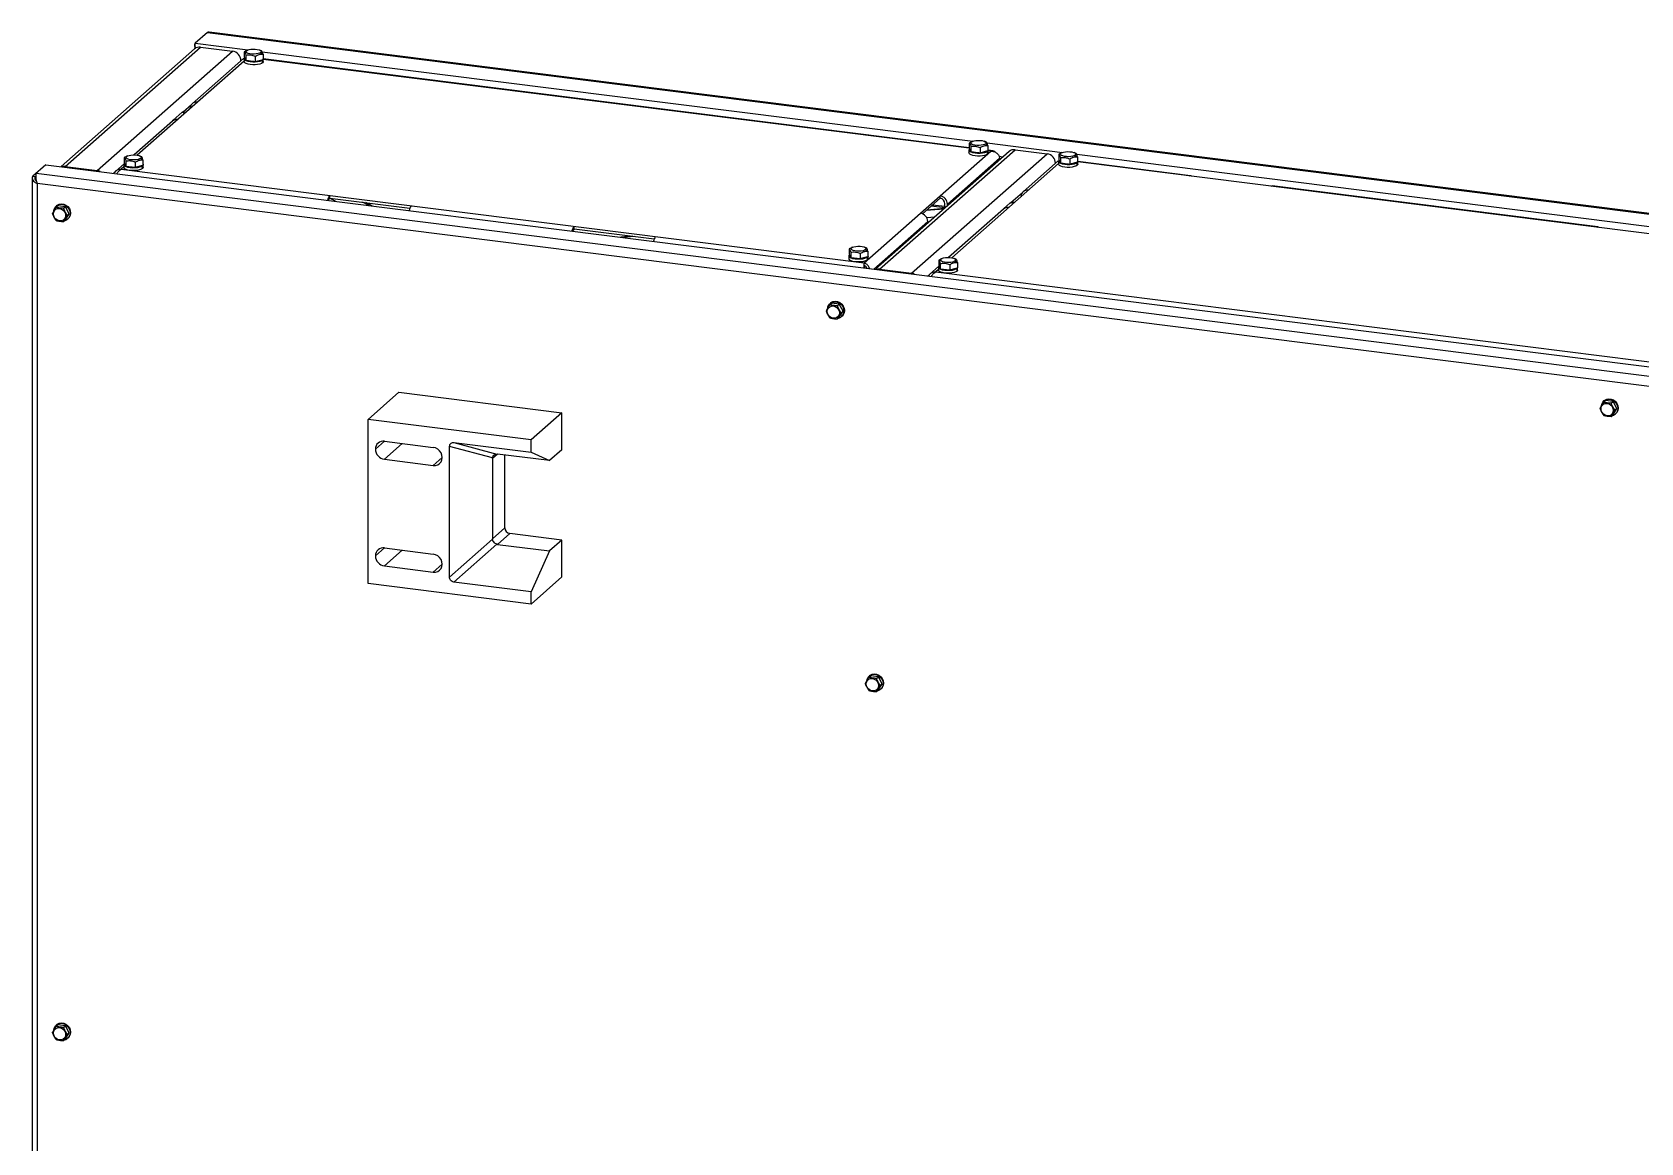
# Paper-space layout '_Dimetrico' of a CAD drawing. Header units: millimetres. Extents: x -872 to 994, y -625 to 651.
# Drawn here: x -872 to 52, y 13 to 651 of the extents above; entities that cross this region are included whole.
import ezdxf

# ---------------------------------------------------------------- set-up
doc = ezdxf.new("R2010")
doc.units = ezdxf.units.MM

psp = doc.layouts.new('_Dimetrico')

# ---------------------------------------------------------------- linework, layer by layer
at = {"color": 7, "linetype": 'Continuous', "lineweight": 25}
for p, q in [((-771.48, 650.64), (-778.41, 644.53)), ((-771.48, 650.64), (940.33, 434.97)), ((940.64, 435.27), (-770.47, 650.85)), ((-778.82, 641.29), (-855.5, 573.67)), ((-853.16, 573.7), (-775.38, 642.3)), ((-834.83, 571.39), (-757.05, 639.99)), ((-778.74, 643.56), (-778.74, 641.36)), ((-778.41, 644.53), (-748.19, 640.72)), ((-775.38, 642.3), (-757.05, 639.99)), ((-748.96, 640.3), (-750.31, 639.68)), ((-749.01, 640.27), (-750.31, 639.68)), ((-750.31, 639.68), (-750.31, 636.66)), ((-749.38, 637.78), (-749.38, 634.76)), ((-748.38, 640.65), (-749, 640.38)), ((-740.33, 640.17), (-741.44, 640.65)), ((-740.81, 639.24), (-739.51, 638.32)), ((-739.97, 639.69), (-331.93, 588.28)), ((-739.51, 638.32), (-739.51, 635.3)), ((-750.41, 634.34), (-811.75, 580.24)), ((-750.68, 635.86), (-780.25, 609.77)), ((-750.68, 635.86), (-749.99, 636.2)), ((-750.41, 635.51), (-750.41, 634)), ((-750.31, 636.66), (-749.38, 634.76)), ((-749.38, 634.76), (-743.98, 634.08)), ((-743.98, 637.1), (-743.98, 634.08)), ((-743.98, 634.08), (-739.51, 635.3)), ((-739.76, 633.36), (-739.76, 634.86)), ((-334.05, 584.49), (-739.41, 635.56)), ((-739.41, 634), (-739.41, 635.51)), ((-334.04, 584.2), (-739.41, 635.27)), ((-791.11, 600.33), (-785.89, 604.93)), ((-784.53, 604.25), (-785.89, 604.93)), ((-785.35, 605.22), (-780.65, 609.37)), ((-784.02, 604.69), (-784.96, 605.16)), ((-791.57, 599.8), (-813.55, 580.41)), ((-791.54, 599.8), (-791.11, 600.33)), ((-790.93, 600.24), (-791.11, 600.33)), ((-394.39, 518.39), (-321.56, 582.63)), ((-311.11, 582.37), (-387.79, 514.74)), ((-385.46, 514.77), (-307.67, 583.37)), ((-334.15, 583.07), (-334.15, 581.56)), ((-332.7, 587.86), (-334.05, 587.24)), ((-332.75, 587.83), (-334.05, 587.24)), ((-334.05, 587.24), (-334.05, 584.22)), ((-334.05, 584.22), (-333.12, 582.32)), ((-333.12, 585.34), (-333.12, 582.32)), ((-333.12, 582.32), (-327.72, 581.64)), ((-332.12, 588.21), (-332.74, 587.94)), ((-327.72, 584.66), (-327.72, 581.64)), ((-327.72, 581.64), (-323.25, 582.86)), ((-324.07, 587.73), (-325.18, 588.21)), ((-324.55, 586.79), (-323.25, 585.88)), ((-323.72, 587.25), (-280.49, 581.8)), ((-323.51, 580.91), (-323.51, 582.42)), ((-323.25, 585.88), (-323.25, 582.86)), ((-320.5, 582.79), (-323.15, 583.12)), ((-323.15, 581.56), (-323.15, 583.07)), ((-321.56, 582.63), (-323.15, 582.83)), ((-307.67, 583.37), (-289.34, 581.06)), ((-864.24, 574.77), (-871.78, 568.11)), ((-864.24, 574.77), (850.92, 358.68)), ((-853.16, 573.7), (-834.83, 571.39)), ((-819.09, 575.53), (-824.32, 570.91)), ((-819.35, 573.54), (-820.94, 572.13)), ((-819.35, 574.71), (-819.35, 573.2)), ((-817.91, 579.5), (-819.25, 578.88)), ((-817.96, 579.47), (-819.25, 578.88)), ((-819.25, 578.88), (-819.25, 575.86)), ((-819.25, 575.86), (-818.32, 573.96)), ((-818.32, 576.98), (-818.32, 573.96)), ((-818.32, 573.96), (-812.92, 573.28)), ((-817.32, 579.85), (-817.94, 579.58)), ((-812.92, 576.3), (-812.92, 573.28)), ((-812.92, 573.28), (-808.45, 574.5)), ((-809.27, 579.37), (-810.38, 579.85)), ((-809.75, 578.44), (-808.45, 577.52)), ((-808.71, 572.55), (-808.71, 574.06)), ((-808.45, 577.52), (-808.45, 574.5)), ((-808.35, 573.2), (-808.35, 574.71)), ((-367.12, 512.46), (-289.34, 581.06)), ((-346.52, 552.13), (-316.54, 578.57)), ((-282.7, 575.41), (-344.05, 521.31)), ((-316.92, 579.63), (-314.55, 579.34)), ((-316.54, 578.57), (-316.54, 577.58)), ((-282.97, 576.93), (-303, 559.27)), ((-282.97, 576.93), (-282.36, 577.23)), ((-282.7, 576.59), (-282.7, 575.08)), ((-281.26, 581.38), (-282.6, 580.76)), ((-281.31, 581.35), (-282.6, 580.76)), ((-282.6, 580.76), (-282.6, 577.74)), ((-282.6, 577.74), (-281.67, 575.84)), ((-281.67, 578.86), (-281.67, 575.84)), ((-281.67, 575.84), (-276.27, 575.16)), ((-280.67, 581.72), (-281.29, 581.46)), ((-276.27, 578.18), (-276.27, 575.16)), ((-276.27, 575.16), (-271.8, 576.38)), ((-272.62, 581.25), (-273.73, 581.72)), ((-273.1, 580.31), (-271.8, 579.39)), ((-272.27, 580.76), (135.77, 529.36)), ((-272.06, 574.43), (-272.06, 575.94)), ((-271.8, 579.39), (-271.8, 576.38)), ((-206.88, 568.47), (-271.7, 576.64)), ((-271.7, 575.08), (-271.7, 576.59)), ((133.67, 525.27), (-271.7, 576.34)), ((-872.07, 567.09), (-872.07, -406.39)), ((-871.78, 568.11), (-870.38, 567.94)), ((-870.38, 567.94), (-869.78, 568.46)), ((-870.38, 566.34), (-870.38, 567.94)), ((-869.72, 569.94), (845.44, 353.85)), ((841.71, 348.47), (-869.16, 564.02)), ((-869.16, 564.02), (-869.16, -406.13)), ((-825.42, 569.88), (-824.47, 570.72)), ((-823.33, 569.78), (-823.45, 569.63)), ((-820.94, 572.13), (-394.39, 518.39)), ((-697.94, 553.82), (-701.33, 555.51)), ((-701.21, 555.64), (-701.21, 557.05)), ((-701.21, 555.64), (-655.25, 549.85)), ((-360.82, 546.59), (-350.73, 555.49)), ((-350.73, 555.49), (-350.73, 556.9)), ((-310.06, 552.98), (-303.39, 558.86)), ((26.98, 539.01), (-160.11, 562.58)), ((-859.87, 546.52), (-860.51, 546.78)), ((-858.35, 550.28), (-857.28, 551.22)), ((-857.97, 551.33), (-858.25, 551.08)), ((-852.96, 550.67), (-857.28, 551.22)), ((-854.02, 549.74), (-852.96, 550.67)), ((-850.8, 546.63), (-852.96, 550.67)), ((-852.96, 543.13), (-850.8, 546.63)), ((-852.85, 545.64), (-851.86, 545.69)), ((-851.86, 545.69), (-850.8, 546.63)), ((-678.64, 551.39), (-682.41, 553.27)), ((-676.77, 551.15), (-680.54, 553.03)), ((-348.57, 549.33), (-358.73, 548.44)), ((-348.26, 549.61), (-358.42, 548.71)), ((-347.92, 550.02), (-355.81, 551.01)), ((-347.92, 550.73), (-355.1, 551.63)), ((-347.92, 549.91), (-347.92, 552.31)), ((-346.52, 551.14), (-346.52, 552.13)), ((-314.31, 549.29), (-345.84, 521.49)), ((-316.34, 547.44), (-315.82, 548.09)), ((-315.82, 548.09), (-310.6, 552.69)), ((-315.66, 548.11), (-315.82, 548.09)), ((-310.6, 552.69), (-309.99, 552.95)), ((-308.23, 552.9), (-310.6, 552.69)), ((-307.92, 553.17), (-310.01, 552.99)), ((-854.02, 542.19), (-852.96, 543.13)), ((-851.64, 543.58), (-851.36, 543.83)), ((-850.75, 544.51), (-851.36, 543.83)), ((-850.75, 544.51), (-851.03, 544.26)), ((-560.9, 537.96), (-560.9, 539.37)), ((-560.9, 537.96), (-514.94, 532.17)), ((-388.77, 514.87), (-357.83, 542.15)), ((-353.79, 544.73), (-358.39, 544.33)), ((-357.83, 541.17), (-357.83, 542.15)), ((-527.52, 533.75), (-534.08, 533.17)), ((-526.38, 533.61), (-532.94, 533.03)), ((-401.65, 527.06), (-402.99, 526.44)), ((-401.7, 527.03), (-402.99, 526.44)), ((-401.06, 527.4), (-401.68, 527.14)), ((-393.01, 526.93), (-394.12, 527.4)), ((-403.09, 522.27), (-403.09, 520.76)), ((-402.99, 526.44), (-402.99, 523.42)), ((-402.99, 523.42), (-402.06, 521.52)), ((-402.06, 524.54), (-402.06, 521.52)), ((-402.06, 521.52), (-396.66, 520.84)), ((-396.66, 523.86), (-396.66, 520.84)), ((-396.66, 520.84), (-392.19, 522.06)), ((-394.39, 517.79), (-394.39, 518.39)), ((-393.49, 525.99), (-392.19, 525.07)), ((-392.45, 520.11), (-392.45, 521.62)), ((-392.19, 525.07), (-392.19, 522.06)), ((-392.09, 520.76), (-392.09, 522.27)), ((-350.2, 520.57), (-351.55, 519.95)), ((-350.25, 520.54), (-351.55, 519.95)), ((-351.55, 519.95), (-351.55, 516.94)), ((-350.61, 518.05), (-350.61, 515.04)), ((-349.61, 520.92), (-350.24, 520.66)), ((-345.21, 517.37), (-345.21, 514.36)), ((-341.57, 520.45), (-342.68, 520.92)), ((-342.04, 519.51), (-340.74, 518.59)), ((-340.74, 518.59), (-340.74, 515.58)), ((-394.26, 516.34), (-394.11, 515.54)), ((-385.46, 514.77), (-367.12, 512.46)), ((-357.72, 510.95), (-356.76, 511.79)), ((-351.38, 516.6), (-356.62, 511.98)), ((-355.62, 510.86), (-355.75, 510.7)), ((-351.65, 514.61), (-353.23, 513.21)), ((-353.23, 513.21), (73.31, 459.47)), ((-351.65, 515.78), (-351.65, 514.28)), ((-351.55, 516.94), (-350.61, 515.04)), ((-350.61, 515.04), (-345.21, 514.36)), ((-345.21, 514.36), (-340.74, 515.58)), ((-341, 513.63), (-341, 515.14)), ((-340.65, 514.28), (-340.65, 515.78)), ((-415.55, 490.55), (-416.18, 490.8)), ((-414.02, 494.3), (-412.96, 495.24)), ((-413.65, 495.35), (-413.93, 495.1)), ((-408.64, 494.69), (-412.96, 495.24)), ((-409.7, 493.76), (-408.64, 494.69)), ((-406.48, 490.65), (-408.64, 494.69)), ((-408.64, 487.15), (-406.48, 490.65)), ((-408.53, 489.66), (-407.54, 489.71)), ((-407.54, 489.71), (-406.48, 490.65)), ((-409.7, 486.22), (-408.64, 487.15)), ((-407.32, 487.6), (-407.04, 487.85)), ((-406.43, 488.53), (-407.04, 487.85)), ((-406.43, 488.53), (-406.71, 488.28)), ((-679.18, 428.46), (-661.5, 444.05)), ((-661.5, 444.05), (-567.96, 432.26)), ((28.77, 434.57), (28.14, 434.82)), ((30.3, 438.32), (31.36, 439.26)), ((30.67, 439.37), (30.39, 439.12)), ((35.68, 438.71), (31.36, 439.26)), ((34.62, 437.78), (35.68, 438.71)), ((37.84, 434.67), (35.68, 438.71)), ((35.68, 431.17), (37.84, 434.67)), ((36.78, 433.74), (37.84, 434.67)), ((-585.64, 416.67), (-679.18, 428.46)), ((-679.18, 334.18), (-679.18, 428.46)), ((-567.96, 432.26), (-585.64, 416.67)), ((-567.96, 411.05), (-567.96, 432.26)), ((34.62, 430.24), (35.68, 431.17)), ((35.79, 433.68), (36.78, 433.74)), ((37, 431.62), (37.29, 431.87)), ((37.89, 432.55), (37.29, 431.87)), ((37.89, 432.55), (37.61, 432.3)), ((-669.83, 415.96), (-674.97, 411.43)), ((-669.83, 415.96), (-641.76, 412.43)), ((-585.64, 409.6), (-585.64, 416.67)), ((-669.83, 405.59), (-659.54, 414.67)), ((-641.76, 402.06), (-636.62, 406.6)), ((-632.41, 337.88), (-632.41, 412.96)), ((-607.75, 406.4), (-632.41, 412.96)), ((-629.9, 415.18), (-585.64, 409.6)), ((-629.9, 415.18), (-605.24, 408.61)), ((-604.96, 408.58), (-607.77, 406.11)), ((-575.03, 404.81), (-604.96, 408.58)), ((-600.7, 366.15), (-600.7, 408.05)), ((-585.64, 409.6), (-575.03, 404.81)), ((-567.96, 411.05), (-575.03, 404.81)), ((-669.83, 405.59), (-641.76, 402.06)), ((-607.77, 406.11), (-607.77, 359.91)), ((-607.77, 359.91), (-600.7, 366.15)), ((-597.89, 362.97), (-604.96, 356.73)), ((-567.96, 359.19), (-597.89, 362.97)), ((-669.83, 354.68), (-674.97, 350.14)), ((-669.83, 354.68), (-641.76, 351.15)), ((-669.83, 344.31), (-659.54, 353.39)), ((-632.41, 337.88), (-607.75, 359.63)), ((-605.24, 356.79), (-629.9, 335.04)), ((-604.96, 356.73), (-575.03, 352.96)), ((-575.03, 352.96), (-585.64, 329.46)), ((-567.96, 359.19), (-575.03, 352.96)), ((-567.96, 337.98), (-567.96, 359.19)), ((-669.83, 344.31), (-641.76, 340.78)), ((-641.76, 340.78), (-636.62, 345.31)), ((-585.64, 322.39), (-679.18, 334.18)), ((-585.64, 329.46), (-629.9, 335.04)), ((-567.96, 337.98), (-585.64, 322.39)), ((-585.64, 322.39), (-585.64, 329.46)), ((-391.57, 280.28), (-390.51, 281.22)), ((-391.2, 281.33), (-391.48, 281.08)), ((-386.19, 280.68), (-390.51, 281.22)), ((-387.25, 279.74), (-386.19, 280.68)), ((-384.03, 276.63), (-386.19, 280.68)), ((-393.1, 276.53), (-393.73, 276.79)), ((-387.25, 272.2), (-386.19, 273.13)), ((-386.19, 273.13), (-384.03, 276.63)), ((-386.08, 275.64), (-385.09, 275.7)), ((-385.09, 275.7), (-384.03, 276.63)), ((-384.87, 273.58), (-384.59, 273.83)), ((-383.98, 274.51), (-384.59, 273.83)), ((-383.98, 274.51), (-384.26, 274.26)), ((-859.87, 76.06), (-860.51, 76.32)), ((-858.35, 79.82), (-857.28, 80.76)), ((-857.97, 80.87), (-858.25, 80.62)), ((-852.96, 80.21), (-857.28, 80.76)), ((-854.02, 79.28), (-852.96, 80.21)), ((-850.8, 76.17), (-852.96, 80.21)), ((-852.96, 72.67), (-850.8, 76.17)), ((-852.85, 75.18), (-851.86, 75.23)), ((-851.86, 75.23), (-850.8, 76.17)), ((-850.75, 74.05), (-851.36, 73.37)), ((-850.75, 74.05), (-851.03, 73.8)), ((-854.02, 71.73), (-852.96, 72.67)), ((-851.64, 73.12), (-851.36, 73.37))]:
    psp.add_line(p, q, dxfattribs=at)
at = {"color": 7, "linetype": 'Continuous', "lineweight": 25, "flags": 128}
for points in [[(-740.81, 639.24), (-741.41, 638.87), (-742.3, 638.58), (-743.39, 638.38), (-744.62, 638.3), (-745.86, 638.33), (-747.03, 638.47), (-748.03, 638.72), (-748.77, 639.06), (-749.2, 639.45), (-749.28, 639.87), (-749.01, 640.27)], [(-749.01, 640.27), (-748.41, 640.64), (-747.52, 640.93), (-746.42, 641.13), (-745.2, 641.21), (-743.96, 641.18), (-742.79, 641.04), (-741.79, 640.78), (-741.05, 640.45), (-740.62, 640.06), (-740.53, 639.64), (-740.81, 639.24)], [(-739.76, 633.36), (-740.44, 632.93), (-741.43, 632.58), (-742.65, 632.33), (-744.02, 632.19), (-745.46, 632.18), (-746.85, 632.29), (-748.12, 632.51), (-749.17, 632.84), (-749.92, 633.25), (-750.34, 633.71), (-750.41, 634)], [(-739.76, 634.86), (-740.44, 634.44), (-741.43, 634.09), (-742.65, 633.84), (-744.02, 633.7), (-745.46, 633.69), (-746.85, 633.8), (-748.12, 634.02), (-749.17, 634.35), (-749.92, 634.76), (-750.34, 635.22), (-750.38, 635.69), (-750.05, 636.16)], [(-739.51, 635.86), (-739.48, 635.81), (-739.44, 635.33), (-739.76, 634.86)], [(-739.41, 634), (-739.44, 633.82), (-739.76, 633.36)], [(-323.51, 582.42), (-324.18, 582), (-325.17, 581.65), (-326.39, 581.4), (-327.76, 581.26), (-329.2, 581.24), (-330.59, 581.35), (-331.86, 581.58), (-332.91, 581.91), (-333.66, 582.31), (-334.08, 582.77), (-334.12, 583.25), (-333.79, 583.72)], [(-324.55, 586.79), (-325.15, 586.43), (-326.04, 586.14), (-327.13, 585.94), (-328.36, 585.85), (-329.6, 585.88), (-330.77, 586.03), (-331.77, 586.28), (-332.51, 586.62), (-332.94, 587.01), (-333.03, 587.42), (-332.75, 587.83)], [(-332.75, 587.83), (-332.15, 588.19), (-331.26, 588.49), (-330.17, 588.68), (-328.94, 588.77), (-327.7, 588.74), (-326.53, 588.59), (-325.53, 588.34), (-324.79, 588.01), (-324.36, 587.62), (-324.27, 587.2), (-324.55, 586.79)], [(-323.25, 583.42), (-323.22, 583.36), (-323.18, 582.89), (-323.51, 582.42)], [(-281.31, 581.35), (-280.7, 581.71), (-279.82, 582), (-278.72, 582.2), (-277.5, 582.29), (-276.25, 582.26), (-275.08, 582.11), (-274.09, 581.86), (-273.34, 581.52), (-272.91, 581.13), (-272.83, 580.72), (-273.1, 580.31)], [(-853.16, 573.7), (-854.11, 573.73), (-854.91, 573.59)], [(-808.71, 572.55), (-809.39, 572.13), (-810.37, 571.78), (-811.59, 571.53), (-812.96, 571.39), (-814.4, 571.38), (-815.8, 571.49), (-817.06, 571.71), (-818.11, 572.04), (-818.87, 572.45), (-819.28, 572.91), (-819.35, 573.2)], [(-808.71, 574.06), (-809.39, 573.64), (-810.37, 573.29), (-811.59, 573.04), (-812.96, 572.9), (-814.4, 572.89), (-815.8, 573), (-817.06, 573.22), (-818.11, 573.55), (-818.87, 573.96), (-819.28, 574.41), (-819.33, 574.89), (-819, 575.36)], [(-809.75, 578.44), (-810.35, 578.07), (-811.24, 577.78), (-812.34, 577.58), (-813.56, 577.49), (-814.8, 577.52), (-815.97, 577.67), (-816.97, 577.92), (-817.71, 578.26), (-818.14, 578.65), (-818.23, 579.06), (-817.96, 579.47)], [(-817.96, 579.47), (-817.35, 579.83), (-816.47, 580.13), (-815.37, 580.33), (-814.15, 580.41), (-812.9, 580.38), (-811.73, 580.23), (-810.74, 579.98), (-809.99, 579.65), (-809.56, 579.26), (-809.48, 578.84), (-809.75, 578.44)], [(-808.45, 575.06), (-808.42, 575.01), (-808.38, 574.53), (-808.71, 574.06)], [(-808.35, 573.2), (-808.38, 573.02), (-808.71, 572.55)], [(-323.51, 580.91), (-324.18, 580.49), (-325.17, 580.14), (-326.39, 579.89), (-327.76, 579.75), (-329.2, 579.74), (-330.59, 579.84), (-331.86, 580.07), (-332.91, 580.4), (-333.66, 580.81), (-334.08, 581.26), (-334.15, 581.56)], [(-323.15, 581.56), (-323.18, 581.38), (-323.51, 580.91)], [(-272.06, 574.43), (-272.74, 574.01), (-273.72, 573.66), (-274.94, 573.41), (-276.31, 573.27), (-277.75, 573.25), (-279.15, 573.36), (-280.41, 573.59), (-281.46, 573.92), (-282.22, 574.32), (-282.63, 574.78), (-282.7, 575.08)], [(-272.06, 575.94), (-272.74, 575.52), (-273.72, 575.17), (-274.94, 574.92), (-276.31, 574.78), (-277.75, 574.76), (-279.15, 574.87), (-280.41, 575.1), (-281.46, 575.43), (-282.22, 575.83), (-282.63, 576.29), (-282.68, 576.77), (-282.35, 577.23)], [(-273.1, 580.31), (-273.7, 579.95), (-274.59, 579.65), (-275.69, 579.46), (-276.91, 579.37), (-278.15, 579.4), (-279.32, 579.55), (-280.32, 579.8), (-281.06, 580.13), (-281.49, 580.52), (-281.58, 580.94), (-281.31, 581.35)], [(-271.8, 576.93), (-271.77, 576.88), (-271.73, 576.4), (-272.06, 575.94)], [(-271.7, 575.08), (-271.73, 574.9), (-272.06, 574.43)], [(-833.08, 570.84), (-833.88, 571.18), (-834.83, 571.39)], [(-160.11, 562.58), (-160.36, 562.55), (-160.67, 562.36)], [(-859.87, 546.52), (-859.7, 547.6), (-859.2, 548.52), (-858.43, 549.2), (-857.45, 549.58), (-856.36, 549.62), (-855.28, 549.31), (-854.3, 548.68), (-853.52, 547.8), (-853.02, 546.76), (-852.85, 545.64)], [(-852.85, 545.64), (-853.02, 544.57), (-853.52, 543.64), (-854.3, 542.96), (-855.28, 542.58), (-856.36, 542.54), (-857.45, 542.85), (-858.43, 543.48), (-859.2, 544.36), (-859.7, 545.41), (-859.87, 546.52)], [(-859.59, 548.5), (-859.43, 549.26), (-858.86, 550.4)], [(-858.86, 550.4), (-857.98, 551.3), (-856.86, 551.87), (-855.58, 552.08), (-854.25, 551.9), (-852.97, 551.35), (-851.86, 550.48), (-850.99, 549.35), (-850.45, 548.06), (-850.27, 546.71), (-850.47, 545.4), (-851.03, 544.26)], [(-857.97, 551.33), (-857.7, 551.55), (-856.58, 552.12), (-855.3, 552.33), (-853.96, 552.15), (-852.69, 551.6), (-851.58, 550.73), (-850.71, 549.6), (-850.17, 548.31), (-849.99, 546.95), (-850.19, 545.65), (-850.75, 544.51)], [(-393.49, 525.99), (-394.09, 525.63), (-394.98, 525.33), (-396.08, 525.14), (-397.3, 525.05), (-398.54, 525.08), (-399.71, 525.23), (-400.71, 525.48), (-401.45, 525.81), (-401.88, 526.2), (-401.97, 526.62), (-401.7, 527.03)], [(-401.7, 527.03), (-401.09, 527.39), (-400.21, 527.68), (-399.11, 527.88), (-397.89, 527.97), (-396.64, 527.94), (-395.47, 527.79), (-394.48, 527.54), (-393.73, 527.2), (-393.3, 526.81), (-393.22, 526.4), (-393.49, 525.99)], [(-392.45, 520.11), (-393.13, 519.69), (-394.11, 519.34), (-395.33, 519.09), (-396.7, 518.95), (-398.14, 518.93), (-399.54, 519.04), (-400.8, 519.27), (-401.85, 519.6), (-402.61, 520), (-403.02, 520.46), (-403.09, 520.76)], [(-392.45, 521.62), (-393.13, 521.2), (-394.11, 520.85), (-395.33, 520.6), (-396.7, 520.46), (-398.14, 520.44), (-399.54, 520.55), (-400.8, 520.78), (-401.85, 521.11), (-402.61, 521.51), (-403.02, 521.97), (-403.07, 522.45), (-402.74, 522.91)], [(-392.19, 522.61), (-392.17, 522.56), (-392.12, 522.08), (-392.45, 521.62)], [(-392.09, 520.76), (-392.12, 520.58), (-392.45, 520.11)], [(-342.04, 519.51), (-342.64, 519.15), (-343.53, 518.85), (-344.63, 518.65), (-345.85, 518.57), (-347.1, 518.6), (-348.26, 518.75), (-349.26, 519), (-350.01, 519.33), (-350.44, 519.72), (-350.52, 520.14), (-350.25, 520.54)], [(-350.25, 520.54), (-349.65, 520.91), (-348.76, 521.2), (-347.66, 521.4), (-346.44, 521.49), (-345.19, 521.45), (-344.03, 521.31), (-343.03, 521.06), (-342.28, 520.72), (-341.85, 520.33), (-341.77, 519.92), (-342.04, 519.51)], [(-385.46, 514.77), (-386.4, 514.8), (-387.2, 514.67)], [(-365.38, 511.92), (-366.17, 512.25), (-367.12, 512.46)], [(-341, 513.63), (-341.68, 513.21), (-342.66, 512.86), (-343.88, 512.6), (-345.26, 512.47), (-346.69, 512.45), (-348.09, 512.56), (-349.36, 512.79), (-350.4, 513.11), (-351.16, 513.52), (-351.57, 513.98), (-351.65, 514.28)], [(-341, 515.14), (-341.68, 514.71), (-342.66, 514.37), (-343.88, 514.11), (-345.26, 513.98), (-346.69, 513.96), (-348.09, 514.07), (-349.36, 514.3), (-350.4, 514.62), (-351.16, 515.03), (-351.57, 515.49), (-351.62, 515.97), (-351.29, 516.43)], [(-340.74, 516.13), (-340.72, 516.08), (-340.67, 515.6), (-341, 515.14)], [(-340.65, 514.28), (-340.67, 514.09), (-341, 513.63)], [(-415.55, 490.55), (-415.38, 491.62), (-414.88, 492.54), (-414.1, 493.23), (-413.12, 493.6), (-412.04, 493.64), (-410.96, 493.33), (-409.98, 492.71), (-409.2, 491.83), (-408.7, 490.78), (-408.53, 489.66)], [(-408.53, 489.66), (-408.7, 488.59), (-409.2, 487.67), (-409.98, 486.98), (-410.96, 486.6), (-412.04, 486.56), (-413.12, 486.87), (-414.1, 487.5), (-414.88, 488.38), (-415.38, 489.43), (-415.55, 490.55)], [(-415.27, 492.52), (-415.1, 493.28), (-414.54, 494.42)], [(-414.54, 494.42), (-413.66, 495.32), (-412.54, 495.89), (-411.26, 496.1), (-409.93, 495.92), (-408.65, 495.37), (-407.54, 494.5), (-406.67, 493.37), (-406.13, 492.08), (-405.95, 490.73), (-406.15, 489.42), (-406.71, 488.28)], [(-413.65, 495.35), (-413.38, 495.57), (-412.25, 496.14), (-410.97, 496.35), (-409.64, 496.17), (-408.37, 495.62), (-407.25, 494.75), (-406.39, 493.62), (-405.85, 492.33), (-405.67, 490.98), (-405.87, 489.67), (-406.43, 488.53)], [(28.77, 434.57), (28.94, 435.64), (29.44, 436.56), (30.22, 437.25), (31.2, 437.63), (32.28, 437.66), (33.37, 437.35), (34.34, 436.73), (35.12, 435.85), (35.62, 434.8), (35.79, 433.68)], [(35.79, 433.68), (35.62, 432.61), (35.12, 431.69), (34.34, 431), (33.37, 430.62), (32.28, 430.59), (31.2, 430.9), (30.22, 431.52), (29.44, 432.4), (28.94, 433.45), (28.77, 434.57)], [(29.05, 436.54), (29.22, 437.3), (29.78, 438.44)], [(29.78, 438.44), (30.66, 439.34), (31.78, 439.91), (33.07, 440.12), (34.4, 439.94), (35.67, 439.4), (36.79, 438.52), (37.65, 437.39), (38.19, 436.1), (38.37, 434.75), (38.17, 433.44), (37.61, 432.3)], [(30.67, 439.37), (30.94, 439.59), (32.07, 440.16), (33.35, 440.37), (34.68, 440.19), (35.95, 439.64), (37.07, 438.77), (37.93, 437.64), (38.48, 436.35), (38.66, 435), (38.46, 433.69), (37.89, 432.55)], [(-641.76, 402.06), (-640.43, 402.07), (-639.19, 402.43), (-638.13, 403.12), (-637.31, 404.09), (-636.79, 405.28), (-636.62, 406.6), (-636.79, 407.96), (-637.31, 409.27), (-638.13, 410.45), (-639.19, 411.41), (-640.43, 412.08), (-641.76, 412.43)], [(-641.76, 340.78), (-640.43, 340.78), (-639.19, 341.15), (-638.13, 341.84), (-637.31, 342.81), (-636.79, 343.99), (-636.62, 345.31), (-636.79, 346.68), (-637.31, 347.99), (-638.13, 349.17), (-639.19, 350.13), (-640.43, 350.8), (-641.76, 351.15)], [(-393.1, 276.53), (-392.93, 277.6), (-392.43, 278.52), (-391.65, 279.21), (-390.68, 279.59), (-389.59, 279.62), (-388.51, 279.31), (-387.53, 278.69), (-386.75, 277.81), (-386.25, 276.76), (-386.08, 275.64)], [(-392.82, 278.5), (-392.65, 279.26), (-392.09, 280.4)], [(-392.09, 280.4), (-391.21, 281.3), (-390.09, 281.88), (-388.81, 282.08), (-387.48, 281.91), (-386.2, 281.36), (-385.09, 280.48), (-384.22, 279.35), (-383.68, 278.06), (-383.5, 276.71), (-383.7, 275.41), (-384.26, 274.26)], [(-391.2, 281.33), (-390.93, 281.55), (-389.8, 282.13), (-388.52, 282.33), (-387.19, 282.15), (-385.92, 281.61), (-384.8, 280.73), (-383.94, 279.6), (-383.4, 278.31), (-383.22, 276.96), (-383.42, 275.66), (-383.98, 274.51)], [(-386.08, 275.64), (-386.25, 274.57), (-386.75, 273.65), (-387.53, 272.96), (-388.51, 272.58), (-389.59, 272.55), (-390.68, 272.86), (-391.65, 273.48), (-392.43, 274.36), (-392.93, 275.41), (-393.1, 276.53)], [(-859.87, 76.06), (-859.7, 77.13), (-859.2, 78.06), (-858.43, 78.74), (-857.45, 79.12), (-856.36, 79.16), (-855.28, 78.85), (-854.3, 78.22), (-853.52, 77.34), (-853.02, 76.29), (-852.85, 75.18)], [(-852.85, 75.18), (-853.02, 74.11), (-853.52, 73.18), (-854.3, 72.5), (-855.28, 72.12), (-856.36, 72.08), (-857.45, 72.39), (-858.43, 73.02), (-859.2, 73.9), (-859.7, 74.95), (-859.87, 76.06)], [(-859.59, 78.04), (-859.43, 78.79), (-858.86, 79.94)], [(-858.86, 79.94), (-857.98, 80.84), (-856.86, 81.41), (-855.58, 81.62), (-854.25, 81.44), (-852.97, 80.89), (-851.86, 80.02), (-850.99, 78.89), (-850.45, 77.6), (-850.27, 76.24), (-850.47, 74.94), (-851.03, 73.8)], [(-857.97, 80.87), (-857.7, 81.09), (-856.58, 81.66), (-855.3, 81.87), (-853.96, 81.69), (-852.69, 81.14), (-851.58, 80.27), (-850.71, 79.14), (-850.17, 77.84), (-849.99, 76.49), (-850.19, 75.19), (-850.75, 74.05)]]:
    psp.add_lwpolyline(points, dxfattribs=at)
at = {"color": 7, "linetype": 'Continuous', "lineweight": 25}
for centre, radius, start, end in [((-776, 638.01), 4.33, 81.84159, 130.66121), ((-757.86, 634.37), 5.68, 1.05871, 81.76054), ((-745.03, 643.74), 9.57, 254.00836, 271.75546), ((-743.97, 640.14), 5.88, 278.48866, 292.02756), ((-777.83, 607.02), 3.66, 81.39863, 181.42061), ((-789.12, 596.95), 3.75, 81.84159, 130.66121), ((-328.77, 591.3), 9.57, 254.00836, 271.75546), ((-327.71, 587.69), 5.88, 278.48866, 292.02756), ((-308.29, 579.08), 4.33, 81.84159, 130.66121), ((-813.97, 582.92), 9.54, 253.87026, 271.76823), ((-812.92, 579.34), 5.88, 278.48866, 292.02756), ((-290.15, 575.44), 5.68, 1.05871, 81.76054), ((-277.32, 584.79), 9.54, 253.87026, 271.76823), ((-276.27, 581.21), 5.88, 278.48866, 292.02756), ((-206.96, 567.82), 0.644, 27.36609, 138.2724), ((-696.96, 553.46), 5.57, 139.80389, 170.40476), ((-698.87, 553.55), 3.13, 138.26501, 165.86048), ((-351.43, 552.04), 4.91, 1.05871, 81.76054), ((-351.2, 552.25), 3.28, 1.05871, 81.76054), ((-300.57, 556.51), 3.66, 81.39863, 181.42061), ((-649.92, 547.44), 5.85, 140.56847, 169.64019), ((-362.75, 542.06), 4.91, 1.05871, 81.76054), ((-311.87, 546.44), 3.75, 81.84159, 130.66121), ((-854.26, 546.56), 3.97, 281.26344, 324.57956), ((-556.64, 535.78), 5.57, 139.80389, 170.40476), ((-558.56, 535.87), 3.13, 138.26501, 165.86048), ((26.89, 538.36), 0.644, 27.36609, 138.2724), ((-509.6, 529.76), 5.85, 140.56847, 169.64019), ((-397.71, 530.47), 9.54, 253.87026, 271.76823), ((-396.66, 526.89), 5.88, 278.48866, 292.02756), ((-346.27, 524.01), 9.57, 254.00836, 271.75546), ((-345.21, 520.41), 5.88, 278.48866, 292.02756), ((-409.94, 490.58), 3.97, 281.26344, 324.57956), ((34.38, 434.6), 3.97, 281.26344, 324.57956), ((-670.49, 411.54), 4.48, 81.39863, 181.42061), ((-668.96, 411.54), 6.01, 181.05871, 261.76054), ((-597.42, 366.21), 3.28, 181.05871, 261.76054), ((-670.49, 350.26), 4.48, 81.39863, 181.42061), ((-668.96, 350.26), 6.01, 181.05871, 261.76054), ((-387.49, 276.56), 3.97, 281.26344, 324.57956), ((-854.26, 76.1), 3.97, 281.26344, 324.57956)]:
    psp.add_arc(centre, radius, start, end, dxfattribs=at)
for points, knots in [([(-771.48, 650.64), (-771.28, 650.78), (-771.02, 650.95), (-770.59, 650.84), (-770.48, 650.81)], [0, 0, 0, 0, 0.755692, 1, 1, 1, 1]), ([(-770.34, 650.81), (-770.56, 650.85), (-771.03, 650.92), (-771.32, 650.74), (-771.48, 650.64)], [0, 0, 0, 0, 0.478821, 1, 1, 1, 1]), ([(-778.41, 644.53), (-778.54, 644.34), (-778.82, 643.91), (-778.71, 642.84), (-778.36, 642.02), (-778.19, 641.64)], [0, 0, 0, 0, 0.318566, 0.686228, 1, 1, 1, 1]), ([(-778.19, 641.64), (-778.29, 641.85), (-778.58, 642.44), (-778.75, 643.28), (-778.75, 644.08), (-778.52, 644.39), (-778.41, 644.53)], [0, 0, 0, 0, 0.168143, 0.477533, 0.753013, 1, 1, 1, 1]), ([(-750.31, 639.68), (-750.15, 639.58), (-749.84, 639.36), (-749.53, 638.31), (-749.38, 637.78)], [0, 0, 0, 0, 0.499067, 1, 1, 1, 1]), ([(-749.38, 637.78), (-748.48, 637.88), (-746.68, 638.07), (-744.88, 637.43), (-743.98, 637.1)], [0, 0, 0, 0, 0.499863, 1, 1, 1, 1]), ([(-743.98, 637.1), (-743.23, 637.51), (-741.74, 638.34), (-740.25, 638.33), (-739.51, 638.32)], [0, 0, 0, 0, 0.499067, 1, 1, 1, 1]), ([(-739.51, 638.32), (-739.66, 638.85), (-739.97, 639.9), (-740.29, 640.11), (-740.44, 640.22)], [0, 0, 0, 0, 0.4990672, 1, 1, 1, 1]), ([(-785.89, 604.93), (-785.64, 605.13), (-785.31, 605.39), (-785.05, 605.14), (-784.98, 605.07)], [0, 0, 0, 0, 0.761417, 1, 1, 1, 1]), ([(-334.05, 587.24), (-333.9, 587.13), (-333.58, 586.92), (-333.27, 585.87), (-333.12, 585.34)], [0, 0, 0, 0, 0.499067, 1, 1, 1, 1]), ([(-333.12, 585.34), (-332.22, 585.43), (-330.42, 585.63), (-328.62, 584.98), (-327.72, 584.66)], [0, 0, 0, 0, 0.499863, 1, 1, 1, 1]), ([(-327.72, 584.66), (-326.97, 585.07), (-325.49, 585.9), (-324, 585.88), (-323.25, 585.88)], [0, 0, 0, 0, 0.499067, 1, 1, 1, 1]), ([(-323.25, 585.88), (-323.4, 586.4), (-323.72, 587.46), (-324.03, 587.67), (-324.18, 587.78)], [0, 0, 0, 0, 0.4990672, 1, 1, 1, 1]), ([(-319.1, 581.9), (-319.19, 582.02), (-319.56, 582.54), (-320.41, 582.9), (-321.18, 582.72), (-321.56, 582.63)], [0, 0, 0, 0, 0.12862, 0.56431, 1, 1, 1, 1]), ([(-819.25, 578.88), (-819.1, 578.77), (-818.79, 578.56), (-818.48, 577.51), (-818.32, 576.98)], [0, 0, 0, 0, 0.499067, 1, 1, 1, 1]), ([(-818.32, 576.98), (-817.42, 577.08), (-815.62, 577.27), (-813.82, 576.62), (-812.92, 576.3)], [0, 0, 0, 0, 0.499863, 1, 1, 1, 1]), ([(-812.92, 576.3), (-812.18, 576.71), (-810.69, 577.54), (-809.2, 577.53), (-808.45, 577.52)], [0, 0, 0, 0, 0.499067, 1, 1, 1, 1]), ([(-808.45, 577.52), (-808.61, 578.04), (-808.92, 579.1), (-809.23, 579.31), (-809.38, 579.42)], [0, 0, 0, 0, 0.4990672, 1, 1, 1, 1]), ([(-282.6, 580.76), (-282.45, 580.65), (-282.14, 580.44), (-281.83, 579.38), (-281.67, 578.86)], [0, 0, 0, 0, 0.499067, 1, 1, 1, 1]), ([(-281.67, 578.86), (-280.77, 578.95), (-278.97, 579.15), (-277.17, 578.5), (-276.27, 578.18)], [0, 0, 0, 0, 0.499863, 1, 1, 1, 1]), ([(-276.27, 578.18), (-275.53, 578.59), (-274.04, 579.42), (-272.55, 579.4), (-271.8, 579.39)], [0, 0, 0, 0, 0.499067, 1, 1, 1, 1]), ([(-271.8, 579.39), (-271.96, 579.92), (-272.27, 580.97), (-272.58, 581.19), (-272.73, 581.29)], [0, 0, 0, 0, 0.4990672, 1, 1, 1, 1]), ([(-870.38, 567.94), (-870.48, 567.63), (-870.67, 567.01), (-870.36, 566.09), (-869.9, 565.42), (-869.48, 565.12), (-869.41, 565.07)], [0, 0, 0, 0, 0.310342, 0.620684, 0.931025, 1, 1, 1, 1]), ([(-820.94, 572.13), (-821.56, 572.08), (-822.79, 571.97), (-824.3, 571.1), (-824.9, 570.22), (-825.15, 569.84)], [0, 0, 0, 0, 0.364936, 0.729871, 1, 1, 1, 1]), ([(-823.37, 569.62), (-823.29, 569.76), (-822.93, 570.44), (-822.09, 571.45), (-821.33, 571.91), (-820.94, 572.13)], [0, 0, 0, 0, 0.1142322, 0.5571161, 1, 1, 1, 1]), ([(-858.35, 550.28), (-858.77, 549.64), (-859.61, 548.37), (-860.21, 547.31), (-860.51, 546.78)], [0, 0, 0, 0, 0.499067, 1, 1, 1, 1]), ([(-860.51, 546.78), (-860.21, 546.05), (-859.62, 544.6), (-858.77, 543.36), (-858.35, 542.74)], [0, 0, 0, 0, 0.499067, 1, 1, 1, 1]), ([(-854.02, 549.74), (-854.81, 549.77), (-856.37, 549.84), (-857.69, 550.14), (-858.35, 550.28)], [0, 0, 0, 0, 0.500142, 1, 1, 1, 1]), ([(-851.86, 545.69), (-852.29, 546.31), (-853.13, 547.55), (-853.73, 549.01), (-854.02, 549.74)], [0, 0, 0, 0, 0.499067, 1, 1, 1, 1]), ([(-854.02, 542.19), (-853.73, 542.72), (-853.14, 543.78), (-852.29, 545.05), (-851.86, 545.69)], [0, 0, 0, 0, 0.499067, 1, 1, 1, 1]), ([(-858.35, 542.74), (-857.69, 542.59), (-856.37, 542.3), (-854.81, 542.23), (-854.02, 542.19)], [0, 0, 0, 0, 0.499858, 1, 1, 1, 1]), ([(-392.19, 525.07), (-392.35, 525.6), (-392.66, 526.65), (-392.97, 526.87), (-393.12, 526.97)], [0, 0, 0, 0, 0.4990672, 1, 1, 1, 1]), ([(-402.99, 526.44), (-402.84, 526.33), (-402.53, 526.12), (-402.22, 525.06), (-402.06, 524.54)], [0, 0, 0, 0, 0.499067, 1, 1, 1, 1]), ([(-402.06, 524.54), (-401.16, 524.63), (-399.36, 524.83), (-397.56, 524.18), (-396.66, 523.86)], [0, 0, 0, 0, 0.499863, 1, 1, 1, 1]), ([(-396.66, 523.86), (-395.92, 524.27), (-394.43, 525.1), (-392.94, 525.08), (-392.19, 525.07)], [0, 0, 0, 0, 0.499067, 1, 1, 1, 1]), ([(-394.39, 518.39), (-394.42, 518.12), (-394.47, 517.58), (-394.5, 516.47), (-394.41, 515.73), (-394.4, 515.57)], [0, 0, 0, 0, 0.442884, 0.885768, 1, 1, 1, 1]), ([(-391.3, 515.18), (-391.45, 515.61), (-391.81, 516.61), (-392.95, 517.81), (-393.91, 518.2), (-394.39, 518.39)], [0, 0, 0, 0, 0.270129, 0.635064, 1, 1, 1, 1]), ([(-394.26, 516.33), (-394.3, 516.58), (-394.36, 516.95), (-394.38, 517.33), (-394.39, 517.58), (-394.39, 517.71), (-394.39, 517.79)], [0, 0, 0, 0, 0.438238, 0.669658, 0.786084, 1, 1, 1, 1]), ([(-351.55, 519.95), (-351.39, 519.85), (-351.08, 519.64), (-350.77, 518.58), (-350.61, 518.05)], [0, 0, 0, 0, 0.499067, 1, 1, 1, 1]), ([(-350.61, 518.05), (-349.71, 518.15), (-347.91, 518.35), (-346.11, 517.7), (-345.21, 517.37)], [0, 0, 0, 0, 0.499863, 1, 1, 1, 1]), ([(-345.21, 517.37), (-344.47, 517.79), (-342.98, 518.61), (-341.49, 518.6), (-340.74, 518.59)], [0, 0, 0, 0, 0.499067, 1, 1, 1, 1]), ([(-340.74, 518.59), (-340.9, 519.12), (-341.21, 520.17), (-341.52, 520.39), (-341.68, 520.49)], [0, 0, 0, 0, 0.4990672, 1, 1, 1, 1]), ([(-392.75, 515.37), (-392.77, 515.43), (-392.92, 515.88), (-393.51, 516.52), (-394.1, 516.83), (-394.39, 516.98)], [0, 0, 0, 0, 0.070442, 0.535221, 1, 1, 1, 1]), ([(-353.23, 513.21), (-353.85, 513.15), (-355.08, 513.04), (-356.59, 512.18), (-357.19, 511.29), (-357.44, 510.92)], [0, 0, 0, 0, 0.364936, 0.729871, 1, 1, 1, 1]), ([(-355.66, 510.69), (-355.58, 510.83), (-355.22, 511.52), (-354.39, 512.53), (-353.62, 512.98), (-353.23, 513.21)], [0, 0, 0, 0, 0.114232, 0.557116, 1, 1, 1, 1]), ([(-414.02, 494.3), (-414.45, 493.66), (-415.29, 492.39), (-415.89, 491.33), (-416.18, 490.8)], [0, 0, 0, 0, 0.499067, 1, 1, 1, 1]), ([(-416.18, 490.8), (-415.89, 490.08), (-415.29, 488.62), (-414.45, 487.38), (-414.02, 486.76)], [0, 0, 0, 0, 0.499067, 1, 1, 1, 1]), ([(-409.7, 493.76), (-410.49, 493.79), (-412.05, 493.86), (-413.37, 494.16), (-414.02, 494.3)], [0, 0, 0, 0, 0.500142, 1, 1, 1, 1]), ([(-407.54, 489.71), (-407.97, 490.33), (-408.81, 491.57), (-409.41, 493.03), (-409.7, 493.76)], [0, 0, 0, 0, 0.499067, 1, 1, 1, 1]), ([(-409.7, 486.22), (-409.41, 486.74), (-408.81, 487.8), (-407.97, 489.07), (-407.54, 489.71)], [0, 0, 0, 0, 0.499067, 1, 1, 1, 1]), ([(-414.02, 486.76), (-413.37, 486.61), (-412.05, 486.32), (-410.49, 486.25), (-409.7, 486.22)], [0, 0, 0, 0, 0.499858, 1, 1, 1, 1]), ([(30.3, 438.32), (29.88, 437.69), (29.03, 436.41), (28.44, 435.35), (28.14, 434.82)], [0, 0, 0, 0, 0.499067, 1, 1, 1, 1]), ([(28.14, 434.82), (28.43, 434.1), (29.03, 432.64), (29.87, 431.4), (30.3, 430.78)], [0, 0, 0, 0, 0.499067, 1, 1, 1, 1]), ([(34.62, 437.78), (33.84, 437.81), (32.27, 437.88), (30.95, 438.18), (30.3, 438.32)], [0, 0, 0, 0, 0.500142, 1, 1, 1, 1]), ([(36.78, 433.74), (36.36, 434.35), (35.51, 435.59), (34.92, 437.05), (34.62, 437.78)], [0, 0, 0, 0, 0.499067, 1, 1, 1, 1]), ([(30.3, 430.78), (30.95, 430.63), (32.27, 430.34), (33.84, 430.27), (34.62, 430.24)], [0, 0, 0, 0, 0.499858, 1, 1, 1, 1]), ([(34.62, 430.24), (34.91, 430.76), (35.51, 431.82), (36.35, 433.1), (36.78, 433.74)], [0, 0, 0, 0, 0.499067, 1, 1, 1, 1]), ([(-632.41, 412.96), (-632.37, 413.33), (-632.29, 414.07), (-631.63, 414.85), (-630.77, 415.21), (-630.19, 415.19), (-629.9, 415.18)], [0, 0, 0, 0, 0.278634, 0.559516, 0.780951, 1, 1, 1, 1]), ([(-607.75, 406.4), (-607.65, 406.76), (-607.46, 407.49), (-606.77, 408.23), (-606, 408.61), (-605.49, 408.61), (-605.24, 408.61)], [0, 0, 0, 0, 0.273913, 0.56133, 0.78599, 1, 1, 1, 1]), ([(-605.24, 408.61), (-605.19, 408.61), (-605.1, 408.6), (-605.01, 408.59), (-604.96, 408.58)], [0, 0, 0, 0, 0.562315, 1, 1, 1, 1]), ([(-607.77, 406.11), (-607.77, 406.16), (-607.77, 406.26), (-607.75, 406.36), (-607.75, 406.4)], [0, 0, 0, 0, 0.557393, 1, 1, 1, 1]), ([(-607.75, 359.63), (-607.75, 359.68), (-607.77, 359.77), (-607.77, 359.87), (-607.77, 359.91)], [0, 0, 0, 0, 0.562315, 1, 1, 1, 1]), ([(-605.24, 356.79), (-605.56, 356.93), (-606.21, 357.2), (-607.01, 357.99), (-607.54, 358.84), (-607.68, 359.37), (-607.75, 359.63)], [0, 0, 0, 0, 0.273913, 0.56133, 0.78599, 1, 1, 1, 1]), ([(-604.96, 356.73), (-605.02, 356.74), (-605.11, 356.75), (-605.2, 356.78), (-605.24, 356.79)], [0, 0, 0, 0, 0.557393, 1, 1, 1, 1]), ([(-629.9, 335.04), (-630.27, 335.12), (-631.01, 335.3), (-631.87, 336.07), (-632.34, 336.99), (-632.38, 337.59), (-632.41, 337.88)], [0, 0, 0, 0, 0.278634, 0.559516, 0.780951, 1, 1, 1, 1]), ([(-391.57, 280.28), (-392, 279.65), (-392.84, 278.37), (-393.44, 277.31), (-393.73, 276.79)], [0, 0, 0, 0, 0.499067, 1, 1, 1, 1]), ([(-387.25, 279.74), (-388.04, 279.78), (-389.6, 279.85), (-390.92, 280.14), (-391.57, 280.28)], [0, 0, 0, 0, 0.500142, 1, 1, 1, 1]), ([(-385.09, 275.7), (-385.52, 276.31), (-386.36, 277.55), (-386.96, 279.01), (-387.25, 279.74)], [0, 0, 0, 0, 0.499067, 1, 1, 1, 1]), ([(-393.73, 276.79), (-393.44, 276.06), (-392.84, 274.6), (-392, 273.36), (-391.57, 272.74)], [0, 0, 0, 0, 0.499067, 1, 1, 1, 1]), ([(-391.57, 272.74), (-390.92, 272.6), (-389.6, 272.3), (-388.04, 272.23), (-387.25, 272.2)], [0, 0, 0, 0, 0.499858, 1, 1, 1, 1]), ([(-387.25, 272.2), (-386.96, 272.72), (-386.36, 273.78), (-385.52, 275.06), (-385.09, 275.7)], [0, 0, 0, 0, 0.499067, 1, 1, 1, 1]), ([(-858.35, 79.82), (-858.77, 79.18), (-859.61, 77.9), (-860.21, 76.85), (-860.51, 76.32)], [0, 0, 0, 0, 0.499067, 1, 1, 1, 1]), ([(-860.51, 76.32), (-860.21, 75.59), (-859.62, 74.13), (-858.77, 72.9), (-858.35, 72.28)], [0, 0, 0, 0, 0.499067, 1, 1, 1, 1]), ([(-854.02, 79.28), (-854.81, 79.31), (-856.37, 79.38), (-857.69, 79.67), (-858.35, 79.82)], [0, 0, 0, 0, 0.500142, 1, 1, 1, 1]), ([(-851.86, 75.23), (-852.29, 75.85), (-853.13, 77.09), (-853.73, 78.54), (-854.02, 79.28)], [0, 0, 0, 0, 0.499067, 1, 1, 1, 1]), ([(-854.02, 71.73), (-853.73, 72.26), (-853.14, 73.31), (-852.29, 74.59), (-851.86, 75.23)], [0, 0, 0, 0, 0.499067, 1, 1, 1, 1]), ([(-858.35, 72.28), (-857.69, 72.13), (-856.37, 71.84), (-854.81, 71.77), (-854.02, 71.73)], [0, 0, 0, 0, 0.499858, 1, 1, 1, 1])]:
    psp.add_open_spline(points, degree=3, knots=knots, dxfattribs=at)
for points in [[(-321.56, 582.63), (-320.94, 582.55), (-319.7, 582.41), (-318.11, 581.43), (-316.93, 580.08), (-316.67, 579.07), (-316.54, 578.57)], [(-871.78, 568.11), (-871.93, 567.74), (-872.22, 567), (-871.77, 565.87), (-870.75, 564.83), (-869.69, 564.29), (-869.16, 564.02)], [(-869.16, 564.02), (-869.32, 564.62), (-869.63, 565.82), (-869.8, 567.61), (-869.81, 569.12), (-869.75, 569.67), (-869.72, 569.94)]]:
    psp.add_open_spline(points, degree=3, dxfattribs=at)

doc.saveas('drawing.dxf')
